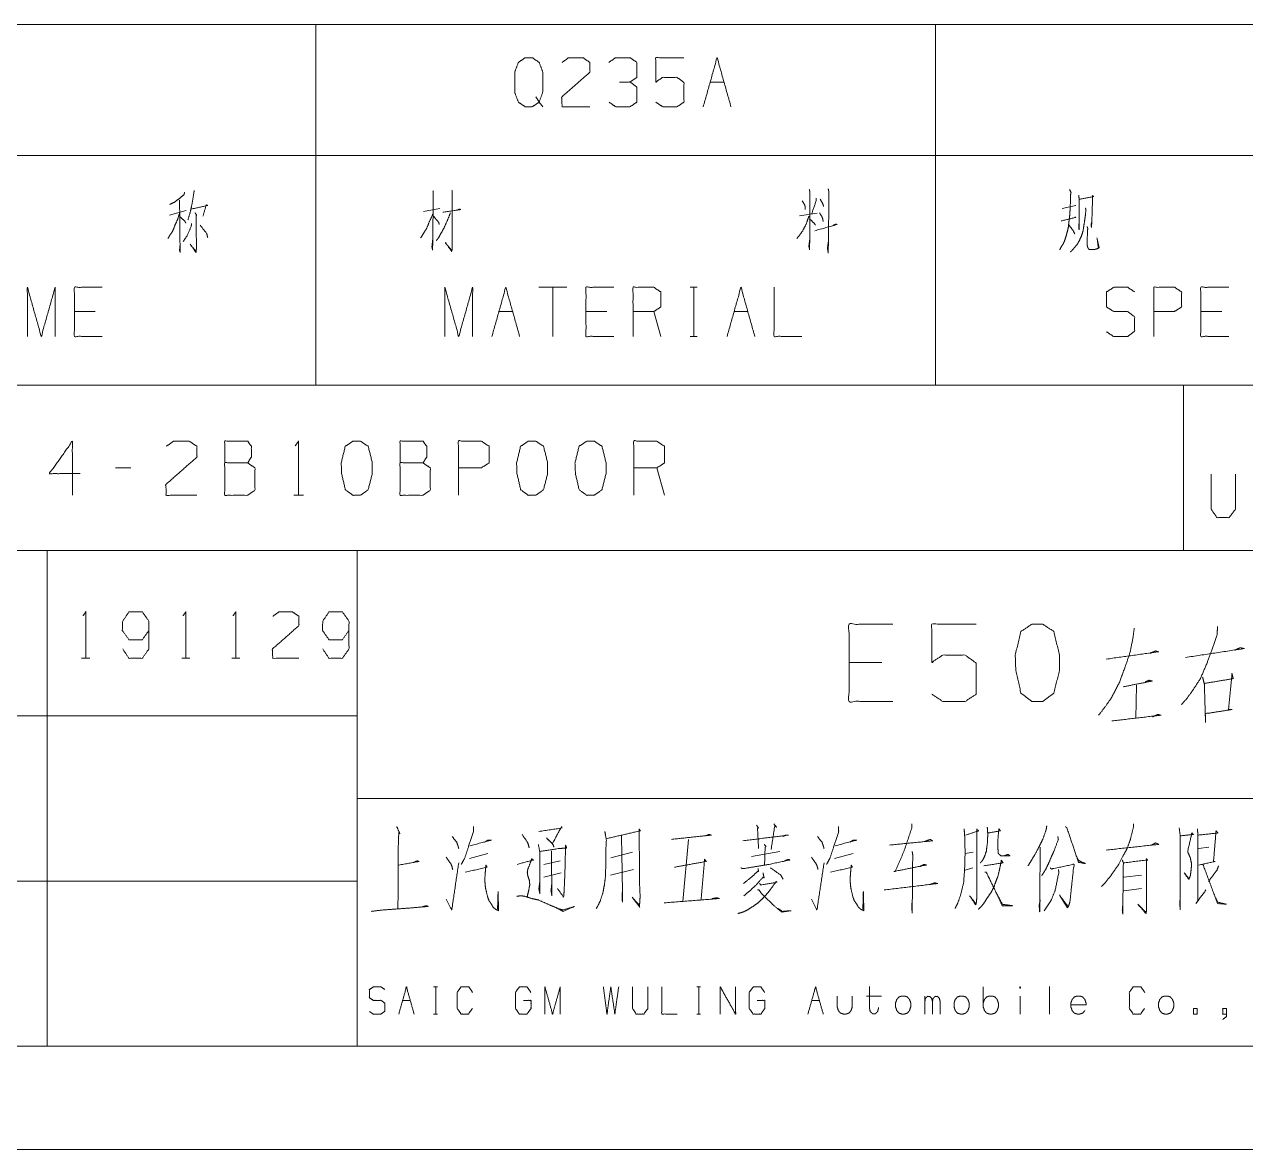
# Model space of a CAD drawing. Header units: millimetres. Extents: x 0 to 210, y 0 to 622.
# Drawn here: x 58.9 to 118, y 0 to 54.5 of the extents above; entities that cross this region are included whole.
import ezdxf

# ---------------------------------------------------------------- set-up
doc = ezdxf.new("R2010")
doc.units = ezdxf.units.MM
doc.layers.add('1', color=7, linetype='Continuous', true_color=0xffffff)

msp = doc.modelspace()

# ---------------------------------------------------------------- linework, layer by layer
at = {"layer": '1', "color": 95, "linetype": 'Continuous', "lineweight": 18}
for p, q in [((33, 54.463), (73, 54.463)), ((73, 54.463), (73, 48.113)), ((73, 54.463), (103, 54.463)), ((103, 54.463), (103, 48.113)), ((103, 54.463), (128, 54.463)), ((92.087, 51.675), (92.759, 51.675)), ((33, 48.113), (73, 48.113)), ((73, 48.113), (73, 37)), ((73, 48.113), (103, 48.113)), ((103, 48.113), (103, 37)), ((103, 48.113), (128, 48.113)), ((78.212, 45.4), (79.007, 45.55)), ((109.13, 45.55), (109.784, 45.7)), ((65.913, 45.225), (66.726, 45.45)), ((96.406, 45.2), (97.272, 45.325)), ((85.143, 41.737), (83.8, 41.737)), ((84.472, 41.737), (84.472, 39.362)), ((91.124, 41.737), (91.46, 41.737)), ((91.301, 41.737), (91.301, 39.362)), ((62.325, 40.563), (61.318, 40.563)), ((81.859, 40.563), (82.531, 40.563)), ((87.084, 40.563), (86.076, 40.563)), ((89.696, 39.362), (89.36, 40.563)), ((93.242, 40.563), (93.913, 40.563)), ((116.847, 40.563), (115.839, 40.563)), ((91.124, 39.362), (91.46, 39.362)), ((33, 37), (73, 37)), ((73, 37), (103, 37)), ((103, 37), (128, 37)), ((64.048, 32.994), (63.307, 32.994)), ((89.877, 31.669), (89.507, 32.994)), ((71.93, 31.669), (72.398, 31.669)), ((61.667, 23.782), (62.068, 23.782)), ((66.509, 23.782), (66.91, 23.782)), ((68.93, 23.782), (69.331, 23.782)), ((100.396, 23.583), (98.809, 23.583)), ((112.723, 22.48), (112.695, 20.866)), ((91.039, 15.014), (90.771, 12.013)), ((113.645, 14.842), (113.45, 14.738)), ((80.432, 14.083), (81.334, 14.324)), ((88.333, 14.393), (87.284, 14.117)), ((94.087, 14.186), (95.453, 14.428)), ((98.111, 14.083), (99.014, 14.324)), ((104.817, 14.393), (104.427, 14.324)), ((116.229, 14.635), (115.717, 14.566)), ((84.041, 13.807), (84.821, 13.979)), ((104.793, 13.634), (104.427, 13.531)), ((84.041, 13.186), (84.87, 13.393)), ((87.26, 13.289), (88.382, 13.565)), ((112.962, 13.289), (112.108, 13.186)), ((112.108, 12.53), (112.962, 12.634)), ((78.705, 7.873), (78.89, 7.873)), ((78.803, 7.873), (78.803, 6.562)), ((91.434, 7.873), (91.619, 7.873)), ((91.532, 7.873), (91.532, 6.562)), ((105.304, 6.907), (105.304, 7.873)), ((108.504, 7.887), (108.504, 6.562)), ((77.203, 7.224), (77.574, 7.224)), ((97.004, 7.224), (97.374, 7.224)), ((99.647, 7.431), (100.379, 7.431)), ((102.476, 6.562), (102.476, 7.431)), ((107.089, 7.431), (107.089, 6.562)), ((78.705, 6.562), (78.89, 6.562)), ((91.434, 6.562), (91.619, 6.562))]:
    msp.add_line(p, q, dxfattribs=at)
at = {"layer": '1', "color": 132, "linetype": 'Continuous', "lineweight": 18}
for p, q in [((25, 37), (205, 37)), ((115, 37), (115, 29)), ((25, 29), (205, 29)), ((60, 29), (60, 5)), ((75, 29), (75, 5)), ((25, 21), (75, 21)), ((75, 17), (184, 17)), ((25, 13), (75, 13)), ((25, 5), (205, 5)), ((25, 5), (205, 5)), ((0, 0), (210, 0))]:
    msp.add_line(p, q, dxfattribs=at)
at = {"layer": '1', "color": 95, "linetype": 'Continuous', "lineweight": 18}
for points, knots in [([(83.653, 50.95), (83.812, 50.7), (83.476, 50.475), (83.14, 50.475), (82.804, 50.7), (82.628, 51.175), (82.628, 52.15), (82.804, 52.625), (83.14, 52.85), (83.476, 52.85), (83.812, 52.625), (83.989, 52.15), (83.989, 51.2), (83.812, 50.7), (83.989, 50.475)], [0, 0, 0.043279, 0.102318, 0.151366, 0.210406, 0.284429, 0.426832, 0.500854, 0.559894, 0.608943, 0.667982, 0.742005, 0.880756, 0.958211, 1, 1]), ([(84.922, 52.625), (85.24, 52.85), (85.929, 52.85), (86.265, 52.625), (86.265, 52.15), (84.904, 50.95), (84.922, 50.475), (86.265, 50.475)], [0, 0, 0.069692, 0.192978, 0.265274, 0.350227, 0.67474, 0.759752, 1, 1]), ([(88.206, 51.675), (88.542, 51.9), (88.542, 52.625), (88.206, 52.85), (87.516, 52.85), (87.181, 52.625)], [0, 0, 0.153875, 0.429853, 0.583728, 0.846125, 1, 1]), ([(89.457, 50.7), (89.793, 50.475), (90.482, 50.475), (90.818, 50.7), (90.818, 51.65), (90.482, 51.9), (89.793, 51.9), (89.457, 51.675), (89.457, 52.85), (90.818, 52.85)], [0, 0, 0.062228, 0.168344, 0.230572, 0.376816, 0.441265, 0.547381, 0.609609, 0.790489, 1, 1]), ([(87.198, 50.7), (87.516, 50.475), (88.206, 50.475), (88.542, 50.7), (88.542, 51.425), (88.206, 51.675), (87.693, 51.675)], [0, 0, 0.124121, 0.343688, 0.472447, 0.703378, 0.836733, 1, 1]), ([(66.655, 46.325), (66.62, 46.225), (66.39, 46.025), (66.142, 45.85), (65.93, 45.75)], [0, 0, 0.111854, 0.433097, 0.752712, 1, 1]), ([(67.115, 46.425), (67.097, 46.3), (67.009, 45.775), (66.938, 45.425), (66.814, 45)], [0, 0, 0.086567, 0.451631, 0.696477, 1, 1]), ([(78.672, 46.4), (78.689, 46.275), (78.654, 43.55), (78.619, 43.7), (78.672, 44.175)], [0, 0, 0.03624, 0.818558, 0.862797, 1, 1]), ([(79.591, 46.425), (79.608, 46.3), (79.608, 43.675), (79.591, 43.525), (79.573, 43.475), (79.273, 43.9), (79.573, 43.525)], [0, 0, 0.031909, 0.695403, 0.733578, 0.746983, 0.878542, 1, 1]), ([(96.883, 46.475), (96.919, 46.325), (96.901, 43.575), (96.866, 43.725), (96.901, 44.025)], [0, 0, 0.04586, 0.864244, 0.910105, 1, 1]), ([(97.803, 46.5), (97.838, 46.325), (97.803, 43.4), (97.767, 43.625), (97.803, 43.925)], [0, 0, 0.049134, 0.854185, 0.916866, 1, 1]), ([(109.483, 46.475), (109.554, 46.325), (109.536, 46.25), (109.518, 45.75), (109.501, 45.4), (109.483, 45.15), (109.448, 44.9), (109.43, 44.675), (109.377, 44.45), (109.324, 44.25), (109.253, 44.025), (109.183, 43.85), (109.077, 43.7), (109.006, 43.55)], [0, 0, 0.054644, 0.080037, 0.244904, 0.360386, 0.442974, 0.526176, 0.600548, 0.676723, 0.744905, 0.822623, 0.884819, 0.945354, 1, 1]), ([(109.925, 46.2), (109.943, 46.025), (109.943, 44.525), (109.925, 44.625), (109.943, 44.875)], [0, 0, 0.086729, 0.826348, 0.876422, 1, 1]), ([(109.96, 46), (110.65, 46.125), (110.597, 46.175), (110.597, 46.05), (110.561, 45), (110.544, 44.625), (110.526, 44.75), (110.544, 44.875)], [0, 0, 0.271858, 0.300142, 0.348649, 0.756338, 0.902021, 0.951011, 1, 1]), ([(66.408, 45.95), (66.425, 43.975), (66.443, 43.425), (66.408, 43.525), (66.425, 43.75)], [0, 0, 0.691282, 0.883884, 0.921007, 1, 1]), ([(66.973, 45.525), (67.769, 45.7), (67.698, 45.725), (67.539, 45.175)], [0, 0, 0.557069, 0.608367, 1, 1]), ([(79.149, 45.375), (80.015, 45.5), (79.962, 45.525), (79.856, 45.475)], [0, 0, 0.832652, 0.888435, 1, 1]), ([(96.548, 45.925), (96.671, 45.7), (96.689, 45.6), (96.689, 45.5)], [0, 0, 0.560241, 0.781805, 1, 1]), ([(97.219, 46.05), (97.219, 45.925), (96.99, 45.275)], [0, 0, 0.153484, 1, 1]), ([(97.414, 46), (97.555, 45.75), (97.573, 45.65)], [0, 0, 0.738795, 1, 1]), ([(110.243, 45.575), (110.278, 45.5), (110.243, 45.2), (110.19, 44.825), (110.137, 44.475), (110.066, 44.25), (109.96, 44), (109.837, 43.8), (109.731, 43.675), (109.607, 43.525), (109.518, 43.45)], [0, 0, 0.035518, 0.164909, 0.327135, 0.478766, 0.579788, 0.69611, 0.79685, 0.867063, 0.950353, 1, 1]), ([(66.408, 45.325), (66.302, 45), (66.178, 44.725), (66.072, 44.45), (65.966, 44.3), (65.842, 44.1)], [0, 0, 0.25192, 0.474133, 0.691328, 0.8267, 1, 1]), ([(66.425, 45.15), (66.655, 44.95), (66.708, 44.85)], [0, 0, 0.729093, 1, 1]), ([(67.15, 45.35), (67.238, 45.225), (67.203, 45.25), (67.221, 43.925), (67.221, 43.6), (67.203, 43.425), (66.92, 43.825), (67.203, 43.475)], [0, 0, 0.051679, 0.066295, 0.513632, 0.623346, 0.682724, 0.848097, 1, 1]), ([(78.689, 45.325), (78.513, 44.95), (78.371, 44.6), (78.23, 44.375), (78.071, 44.125)], [0, 0, 0.306154, 0.584923, 0.78117, 1, 1]), ([(78.707, 45.175), (78.954, 44.875), (78.972, 44.775)], [0, 0, 0.792931, 1, 1]), ([(79.52, 45.35), (79.379, 45), (79.202, 44.6), (79.043, 44.325), (78.937, 44.125), (78.831, 44)], [0, 0, 0.247888, 0.535066, 0.743693, 0.892352, 1, 1]), ([(96.866, 45.175), (96.724, 44.775), (96.565, 44.475), (96.424, 44.275), (96.282, 44.1)], [0, 0, 0.34388, 0.619107, 0.817643, 1, 1]), ([(96.901, 45.05), (97.131, 44.825), (97.184, 44.75)], [0, 0, 0.777846, 1, 1]), ([(97.378, 45.35), (97.484, 45.175), (97.537, 45.05), (97.555, 44.925)], [0, 0, 0.438499, 0.729472, 1, 1]), ([(109.077, 44.95), (109.784, 45.125), (109.731, 45.125), (109.713, 45.1)], [0, 0, 0.896993, 0.962291, 1, 1]), ([(66.991, 44.825), (66.973, 44.7), (66.779, 44.25), (66.584, 43.95)], [0, 0, 0.129621, 0.632939, 1, 1]), ([(67.397, 44.75), (67.716, 44.35), (67.769, 44.15)], [0, 0, 0.711825, 1, 1]), ([(97.149, 44.475), (98.227, 44.775), (98.156, 44.8), (98.032, 44.725)], [0, 0, 0.835919, 0.891934, 1, 1]), ([(109.448, 44.75), (109.66, 44.475), (109.731, 44.325)], [0, 0, 0.676823, 1, 1]), ([(110.331, 44.675), (110.367, 44.575), (110.349, 44.5), (110.331, 43.8), (110.349, 43.7), (110.385, 43.625), (110.42, 43.575), (110.72, 43.575), (110.809, 43.6), (110.915, 43.65), (110.809, 44.125), (110.879, 43.625)], [0, 0, 0.040324, 0.069618, 0.335837, 0.374445, 0.405966, 0.429249, 0.543487, 0.578402, 0.622978, 0.808014, 1, 1]), ([(59.041, 39.362), (59.041, 41.737), (59.713, 39.362), (60.385, 41.737), (60.385, 39.362)], [0, 0, 0.245192, 0.5, 0.754808, 1, 1]), ([(62.661, 39.362), (61.318, 39.362), (61.318, 41.737), (62.661, 41.737)], [0, 0, 0.26539, 0.73461, 1, 1]), ([(79.247, 39.362), (79.247, 41.737), (79.919, 39.362), (80.59, 41.737), (80.59, 39.362)], [0, 0, 0.245192, 0.5, 0.754808, 1, 1]), ([(81.524, 39.362), (82.195, 41.737), (82.867, 39.362)], [0, 0, 0.5, 1, 1]), ([(87.42, 39.362), (86.076, 39.362), (86.076, 41.737), (87.42, 41.737)], [0, 0, 0.265391, 0.734609, 1, 1]), ([(88.353, 39.362), (88.353, 41.737), (89.36, 41.737), (89.696, 41.513), (89.696, 40.788), (89.36, 40.563), (88.353, 40.563)], [0, 0, 0.400952, 0.571035, 0.639278, 0.761674, 0.829917, 1, 1]), ([(95.182, 41.737), (95.182, 39.362), (96.526, 39.362)], [0, 0, 0.638733, 1, 1]), ([(111.269, 39.588), (111.604, 39.362), (112.294, 39.362), (112.63, 39.613), (112.63, 40.313), (112.294, 40.563), (111.622, 40.563), (111.269, 40.788), (111.269, 41.513), (111.622, 41.737), (112.294, 41.737), (112.63, 41.513)], [0, 0, 0.068036, 0.184055, 0.254519, 0.372335, 0.4428, 0.555844, 0.62637, 0.748394, 0.81892, 0.931964, 1, 1]), ([(113.563, 39.362), (113.563, 41.737), (114.57, 41.737), (114.906, 41.513), (114.906, 40.788), (114.553, 40.563), (113.563, 40.563)], [0, 0, 0.401146, 0.571312, 0.639588, 0.762044, 0.832819, 1, 1]), ([(117.183, 39.362), (115.839, 39.362), (115.839, 41.737), (117.183, 41.737)], [0, 0, 0.26539, 0.73461, 1, 1]), ([(61.591, 32.718), (60.108, 32.718), (61.22, 34.291), (61.22, 31.669)], [0, 0, 0.245869, 0.565295, 1, 1]), ([(65.765, 34.042), (66.116, 34.291), (66.877, 34.291), (67.248, 34.042), (67.248, 33.518), (65.745, 32.193), (65.765, 31.669), (67.248, 31.669)], [0, 0, 0.069693, 0.192977, 0.265274, 0.350227, 0.67474, 0.759752, 1, 1]), ([(68.594, 33.242), (68.594, 34.291), (69.706, 34.291), (69.881, 34.042), (69.881, 33.518), (69.706, 33.242), (68.594, 33.242), (68.594, 31.669), (69.686, 31.669), (70.057, 31.917), (70.057, 32.994), (69.706, 33.242)], [0, 0, 0.115917, 0.238847, 0.272469, 0.330428, 0.366584, 0.489514, 0.663389, 0.784162, 0.833486, 0.952453, 1, 1]), ([(72.008, 34.07), (72.164, 34.291), (72.164, 31.669)], [0, 0, 0.093489, 1, 1]), ([(75.168, 31.669), (75.539, 31.945), (75.734, 32.718), (75.734, 33.242), (75.539, 34.042), (75.168, 34.291), (74.797, 34.291), (74.427, 34.042), (74.231, 33.242), (74.251, 32.718), (74.427, 31.945), (74.797, 31.669), (75.168, 31.669)], [0, 0, 0.067526, 0.183972, 0.260584, 0.380943, 0.446142, 0.500306, 0.565504, 0.685864, 0.762529, 0.87831, 0.945836, 1, 1]), ([(77.08, 33.242), (77.08, 34.291), (78.192, 34.291), (78.368, 34.042), (78.368, 33.518), (78.192, 33.242), (77.08, 33.242), (77.08, 31.669), (78.172, 31.669), (78.543, 31.917), (78.543, 32.994), (78.192, 33.242)], [0, 0, 0.115917, 0.238847, 0.272469, 0.330428, 0.366584, 0.489514, 0.663389, 0.784162, 0.833486, 0.952453, 1, 1]), ([(79.908, 31.669), (79.908, 34.291), (81.021, 34.291), (81.391, 34.042), (81.391, 33.242), (81.001, 32.994), (79.908, 32.994)], [0, 0, 0.401146, 0.571312, 0.639588, 0.762043, 0.832819, 1, 1]), ([(83.654, 31.669), (84.025, 31.945), (84.22, 32.718), (84.22, 33.242), (84.025, 34.042), (83.654, 34.291), (83.283, 34.291), (82.913, 34.042), (82.718, 33.242), (82.737, 32.718), (82.913, 31.945), (83.283, 31.669), (83.654, 31.669)], [0, 0, 0.067526, 0.183971, 0.260584, 0.380943, 0.446141, 0.500306, 0.565504, 0.685864, 0.762529, 0.87831, 0.945835, 1, 1]), ([(86.483, 31.669), (86.854, 31.945), (87.049, 32.718), (87.049, 33.242), (86.854, 34.042), (86.483, 34.291), (86.112, 34.291), (85.741, 34.042), (85.546, 33.242), (85.566, 32.718), (85.741, 31.945), (86.112, 31.669), (86.483, 31.669)], [0, 0, 0.067526, 0.183971, 0.260584, 0.380943, 0.446141, 0.500306, 0.565504, 0.685864, 0.762529, 0.87831, 0.945835, 1, 1]), ([(88.394, 31.669), (88.394, 34.291), (89.507, 34.291), (89.877, 34.042), (89.877, 33.242), (89.507, 32.994), (88.394, 32.994)], [0, 0, 0.400951, 0.571035, 0.639278, 0.761674, 0.829916, 1, 1]), ([(116.331, 32.687), (116.331, 31.009), (116.612, 30.589), (117.205, 30.589), (117.517, 31.009), (117.517, 32.687)], [0, 0, 0.337151, 0.438598, 0.557782, 0.662849, 1, 1]), ([(61.734, 25.838), (61.868, 26.027), (61.868, 23.782)], [0, 0, 0.093489, 1, 1]), ([(63.654, 24.231), (63.955, 23.782), (64.606, 23.782), (64.923, 24.231), (64.923, 25.578), (64.606, 26.027), (63.955, 26.027), (63.654, 25.578), (63.637, 25.129), (63.955, 24.68), (64.606, 24.68), (64.923, 25.129)], [0, 0, 0.076856, 0.169525, 0.247728, 0.439296, 0.5175, 0.610168, 0.687024, 0.750925, 0.829128, 0.921797, 1, 1]), ([(66.576, 25.838), (66.71, 26.027), (66.71, 23.782)], [0, 0, 0.093489, 1, 1]), ([(68.997, 25.838), (69.131, 26.027), (69.131, 23.782)], [0, 0, 0.093489, 1, 1]), ([(70.917, 25.814), (71.218, 26.027), (71.869, 26.027), (72.186, 25.814), (72.186, 25.365), (70.9, 24.231), (70.917, 23.782), (72.186, 23.782)], [0, 0, 0.069692, 0.192978, 0.265274, 0.350227, 0.674741, 0.759752, 1, 1]), ([(73.338, 24.231), (73.639, 23.782), (74.29, 23.782), (74.607, 24.231), (74.607, 25.578), (74.29, 26.027), (73.639, 26.027), (73.338, 25.578), (73.321, 25.129), (73.639, 24.68), (74.29, 24.68), (74.607, 25.129)], [0, 0, 0.076856, 0.169525, 0.247728, 0.439296, 0.517499, 0.610168, 0.687024, 0.750925, 0.829128, 0.921797, 1, 1]), ([(100.924, 21.693), (98.809, 21.693), (98.809, 25.433), (100.924, 25.433)], [0, 0, 0.26539, 0.73461, 1, 1]), ([(102.816, 22.047), (103.345, 21.693), (104.431, 21.693), (104.959, 22.047), (104.959, 23.543), (104.431, 23.937), (103.345, 23.937), (102.816, 23.583), (102.816, 25.433), (104.959, 25.433)], [0, 0, 0.062228, 0.168343, 0.230571, 0.376816, 0.441265, 0.547381, 0.609609, 0.79049, 1, 1]), ([(108.187, 21.693), (108.716, 22.087), (108.994, 23.189), (108.994, 23.937), (108.716, 25.079), (108.187, 25.433), (107.658, 25.433), (107.13, 25.079), (106.851, 23.937), (106.879, 23.189), (107.13, 22.087), (107.658, 21.693), (108.187, 21.693)], [0, 0, 0.067525, 0.183971, 0.260583, 0.380942, 0.44614, 0.500306, 0.565504, 0.685863, 0.762528, 0.878309, 0.945834, 1, 1]), ([(112.612, 25.236), (112.556, 24.803), (112.417, 24.094), (112.194, 23.425), (111.888, 22.598), (111.499, 21.85), (111.192, 21.417), (110.886, 21.024)], [0, 0, 0.094542, 0.250916, 0.403644, 0.594542, 0.777171, 0.892009, 1, 1]), ([(116.647, 25.315), (116.619, 24.921), (116.369, 24.173), (116.118, 23.504), (115.812, 22.795), (115.45, 22.244), (115.172, 21.85), (114.893, 21.535)], [0, 0, 0.093262, 0.279667, 0.448532, 0.630947, 0.786747, 0.900679, 1, 1]), ([(115.088, 23.819), (117.927, 24.252), (117.733, 24.291), (117.482, 24.173)], [0, 0, 0.85789, 0.917268, 1, 1]), ([(111.248, 23.74), (113.781, 24.094), (113.642, 24.134), (113.364, 24.016)], [0, 0, 0.851227, 0.899365, 1, 1]), ([(115.923, 22.874), (116.007, 22.52), (116.035, 21.535), (116.062, 20.669), (116.062, 21.102), (117.343, 21.299), (117.176, 21.299), (117.343, 23.032), (117.399, 22.795), (115.979, 22.559)], [0, 0, 0.048326, 0.179039, 0.29408, 0.351571, 0.523541, 0.545711, 0.776741, 0.808959, 1, 1]), ([(112.083, 22.402), (113.475, 22.677), (113.336, 22.717), (113.141, 22.638)], [0, 0, 0.799955, 0.881508, 1, 1]), ([(111.526, 20.748), (113.892, 21.024), (113.753, 21.063), (113.503, 20.945)], [0, 0, 0.849619, 0.901209, 1, 1]), ([(76.92, 15.635), (77.067, 15.29), (77.018, 15.394), (76.993, 14.669), (76.993, 12.634), (76.969, 11.668)], [0, 0, 0.088892, 0.116032, 0.287979, 0.770794, 1, 1]), ([(80.627, 15.635), (80.627, 15.394), (80.383, 14.635), (80.212, 14.117), (80.041, 13.807)], [0, 0, 0.124612, 0.535976, 0.81716, 1, 1]), ([(83.797, 15.394), (84.919, 15.566), (84.894, 15.635), (84.455, 14.807), (84.163, 15.083), (84.48, 14.773), (84.529, 14.635)], [0, 0, 0.36175, 0.385072, 0.683729, 0.811932, 0.953357, 1, 1]), ([(86.991, 15.394), (87.064, 14.98), (87.04, 14.566), (87.04, 13.841), (87.016, 13.186), (86.967, 12.806), (86.894, 12.427), (86.772, 12.047), (86.674, 11.84), (86.577, 11.668)], [0, 0, 0.110336, 0.219176, 0.409317, 0.581468, 0.681885, 0.783317, 0.887931, 0.947989, 1, 1]), ([(87.064, 15.049), (88.699, 15.428), (88.65, 15.532), (88.65, 15.014), (88.674, 13.6), (88.674, 12.772), (88.699, 12.254), (88.674, 11.909), (88.674, 11.737), (88.308, 12.22), (88.65, 11.84)], [0, 0, 0.25021, 0.267274, 0.344453, 0.555439, 0.678925, 0.756189, 0.80777, 0.833496, 0.923863, 1, 1]), ([(94.331, 15.704), (94.429, 15.566), (94.38, 15.566), (94.429, 14.566)], [0, 0, 0.138589, 0.178592, 1, 1]), ([(95.161, 15.773), (95.307, 15.601), (95.209, 15.67), (95.039, 14.531)], [0, 0, 0.151118, 0.230946, 1, 1]), ([(98.306, 15.635), (98.306, 15.394), (98.062, 14.635), (97.892, 14.117), (97.721, 13.807)], [0, 0, 0.124612, 0.535977, 0.81716, 1, 1]), ([(101.842, 15.773), (101.842, 15.566), (101.525, 14.6), (101.305, 14.048), (101.037, 13.462), (100.988, 13.462), (102.549, 13.772), (102.452, 13.807), (102.232, 13.703)], [0, 0, 0.046524, 0.275032, 0.408547, 0.553503, 0.564467, 0.922193, 0.945451, 1, 1]), ([(104.378, 15.532), (104.402, 15.256), (104.427, 14.393), (104.402, 13.565), (104.353, 12.91), (104.207, 12.323), (104.061, 11.909), (103.939, 11.668)], [0, 0, 0.070329, 0.28934, 0.499598, 0.66644, 0.819873, 0.931328, 1, 1]), ([(104.451, 15.221), (105.085, 15.428), (104.988, 15.497), (104.988, 12.151), (104.963, 11.909), (104.939, 11.84), (104.646, 12.289), (104.939, 11.909)], [0, 0, 0.122096, 0.143967, 0.756448, 0.800872, 0.814267, 0.912285, 1, 1]), ([(105.5, 15.601), (105.524, 15.256), (105.5, 14.807), (105.451, 14.428), (105.354, 14.152), (105.232, 13.945), (105.158, 13.876)], [0, 0, 0.190955, 0.438946, 0.650197, 0.811822, 0.94447, 1, 1]), ([(105.549, 15.325), (106.134, 15.428), (106.061, 15.532), (106.012, 15.014), (106.012, 14.566), (106.037, 14.324), (106.158, 14.221), (106.598, 14.221), (106.5, 14.29), (106.329, 14.221)], [0, 0, 0.2097, 0.254412, 0.437767, 0.595973, 0.681594, 0.738018, 0.892888, 0.935041, 1, 1]), ([(108.377, 15.67), (108.353, 15.497), (108.182, 15.014), (108.011, 14.669), (107.792, 14.255), (107.621, 13.979), (107.475, 13.738)], [0, 0, 0.081145, 0.319755, 0.499048, 0.717309, 0.868472, 1, 1]), ([(109.28, 15.635), (109.353, 15.566), (109.914, 13.91), (110.255, 13.841), (109.938, 13.979), (109.841, 14.117)], [0, 0, 0.037082, 0.681736, 0.810183, 0.937685, 1, 1]), ([(112.572, 15.773), (112.572, 15.601), (112.425, 15.014), (112.279, 14.6), (112.133, 14.324), (111.864, 13.807), (111.474, 13.255), (111.206, 12.91), (111.035, 12.737)], [0, 0, 0.049752, 0.224096, 0.350741, 0.440843, 0.608969, 0.803946, 0.929998, 1, 1]), ([(114.79, 15.566), (114.839, 15.152), (114.839, 11.633), (114.815, 11.909), (114.839, 12.22)], [0, 0, 0.092137, 0.86992, 0.931161, 1, 1]), ([(115.668, 15.532), (115.693, 15.221), (115.693, 12.047), (115.595, 11.909), (116.083, 12.565)], [0, 0, 0.069653, 0.779472, 0.817267, 1, 1]), ([(115.717, 15.221), (116.669, 15.325), (116.571, 15.428), (116.449, 13.945), (116.522, 13.945), (115.742, 13.772)], [0, 0, 0.276543, 0.31765, 0.747833, 0.76898, 1, 1]), ([(79.602, 15.152), (79.822, 14.876), (79.871, 14.738), (79.919, 14.566)], [0, 0, 0.519919, 0.73571, 1, 1]), ([(80.456, 14.704), (81.505, 14.98), (81.334, 14.98), (81.163, 14.876)], [0, 0, 0.74542, 0.862771, 1, 1]), ([(82.992, 15.256), (83.26, 14.842), (83.333, 14.6)], [0, 0, 0.661597, 1, 1]), ([(87.796, 15.187), (87.845, 12.461), (87.845, 11.978), (87.821, 12.185), (87.845, 12.599)], [0, 0, 0.711345, 0.837386, 0.891778, 1, 1]), ([(90.21, 15.014), (92.137, 15.221), (92.039, 15.256), (91.869, 15.187)], [0, 0, 0.870758, 0.917254, 1, 1]), ([(93.673, 14.945), (95.868, 15.221), (95.746, 15.221), (95.6, 15.152)], [0, 0, 0.886329, 0.935184, 1, 1]), ([(97.282, 15.152), (97.501, 14.876), (97.55, 14.738), (97.599, 14.566)], [0, 0, 0.519919, 0.73571, 1, 1]), ([(98.135, 14.704), (99.184, 14.98), (99.014, 14.98), (98.843, 14.876)], [0, 0, 0.74542, 0.862771, 1, 1]), ([(100.769, 14.738), (102.842, 14.945), (102.745, 15.014), (102.476, 14.911)], [0, 0, 0.83656, 0.884539, 1, 1]), ([(108.914, 15.152), (108.938, 15.014), (108.719, 14.428), (108.621, 14.221), (108.475, 13.876), (108.328, 13.565), (108.133, 13.255)], [0, 0, 0.067376, 0.368458, 0.47848, 0.658655, 0.823687, 1, 1]), ([(111.254, 14.497), (113.791, 14.773), (113.645, 14.842)], [0, 0, 0.940373, 1, 1]), ([(114.864, 15.187), (115.473, 15.256), (115.4, 15.325), (115.205, 14.462), (115.205, 14.393), (115.254, 14.29), (115.327, 14.117), (115.376, 13.876), (115.376, 13.669), (115.351, 13.427), (115.327, 13.255), (115.254, 13.082), (115.034, 13.393), (115.254, 13.117)], [0, 0, 0.163215, 0.189964, 0.425151, 0.443502, 0.473933, 0.523768, 0.589295, 0.644348, 0.708904, 0.755239, 0.805074, 0.906208, 1, 1]), ([(83.772, 14.773), (83.846, 14.393), (83.846, 12.392), (83.797, 12.634), (83.846, 12.979)], [0, 0, 0.129595, 0.800553, 0.883167, 1, 1]), ([(83.846, 14.428), (84.724, 14.566), (85.138, 14.6), (85.09, 14.738), (85.065, 13.669), (85.041, 13.013), (85.016, 12.461), (84.992, 12.22), (84.699, 12.634)], [0, 0, 0.198437, 0.291328, 0.324004, 0.562829, 0.709268, 0.832621, 0.886809, 1, 1]), ([(84.407, 14.462), (84.407, 13.6), (84.431, 12.772), (84.431, 12.289), (84.382, 12.53), (84.431, 12.944)], [0, 0, 0.304008, 0.595981, 0.766226, 0.853067, 1, 1]), ([(94.697, 14.773), (94.795, 14.669), (94.746, 14.635), (94.722, 13.807)], [0, 0, 0.138047, 0.196037, 1, 1]), ([(101.866, 14.428), (101.891, 14.255), (101.866, 11.461), (101.842, 11.737), (101.866, 12.082)], [0, 0, 0.048505, 0.826565, 0.903707, 1, 1]), ([(108.06, 14.635), (108.036, 11.53), (108.011, 11.806), (108.06, 12.082)], [0, 0, 0.847819, 0.923473, 1, 1]), ([(77.018, 13.772), (77.993, 13.945), (77.92, 13.979), (77.75, 13.91)], [0, 0, 0.788942, 0.853363, 1, 1]), ([(79.31, 14.152), (79.529, 13.841), (79.578, 13.738), (79.627, 13.565)], [0, 0, 0.564234, 0.734009, 1, 1]), ([(79.31, 12.116), (79.578, 11.599), (79.919, 13.876)], [0, 0, 0.202025, 1, 1]), ([(80.237, 13.427), (81.285, 13.669), (81.237, 13.772), (81.212, 13.531), (81.188, 13.186), (81.188, 12.944), (81.212, 12.668), (81.31, 12.254), (81.383, 12.047), (81.481, 11.909), (81.578, 11.737), (81.7, 11.633), (81.846, 11.564), (81.822, 12.496), (81.798, 11.633)], [0, 0, 0.198343, 0.219429, 0.26416, 0.327897, 0.372402, 0.423463, 0.501847, 0.542308, 0.573453, 0.609975, 0.639453, 0.66927, 0.84099, 1, 1]), ([(82.748, 13.807), (83.529, 14.014), (83.455, 14.083), (83.382, 13.876), (83.26, 13.565), (83.236, 13.427), (83.26, 13.255), (83.333, 13.048), (83.358, 12.806), (83.285, 12.461), (83.236, 12.254)], [0, 0, 0.288066, 0.323944, 0.402266, 0.52127, 0.571262, 0.633411, 0.711733, 0.798322, 0.924133, 1, 1]), ([(90.356, 13.669), (91.893, 13.945), (91.82, 14.048), (91.649, 12.082)], [0, 0, 0.426349, 0.460964, 1, 1]), ([(93.575, 13.634), (93.648, 13.6), (93.697, 13.6), (94.941, 13.807), (95.941, 14.014), (95.868, 14.048), (95.697, 13.979)], [0, 0, 0.030219, 0.048442, 0.519508, 0.900991, 0.93121, 1, 1]), ([(94.404, 13.6), (94.429, 13.462), (94.38, 13.462), (94.087, 13.186), (93.697, 12.875)], [0, 0, 0.128574, 0.173331, 0.542434, 1, 1]), ([(95.014, 13.634), (95.502, 13.289), (95.624, 13.082)], [0, 0, 0.713216, 1, 1]), ([(96.989, 14.152), (97.209, 13.841), (97.257, 13.738), (97.306, 13.565)], [0, 0, 0.564236, 0.73401, 1, 1]), ([(96.989, 12.116), (97.257, 11.599), (97.599, 13.876)], [0, 0, 0.202026, 1, 1]), ([(97.916, 13.427), (98.965, 13.669), (98.916, 13.772), (98.892, 13.531), (98.867, 13.186), (98.867, 12.944), (98.892, 12.668), (98.989, 12.254), (99.062, 12.047), (99.16, 11.909), (99.257, 11.737), (99.379, 11.633), (99.526, 11.564), (99.501, 12.496), (99.477, 11.633)], [0, 0, 0.198342, 0.219428, 0.26416, 0.327897, 0.372402, 0.423463, 0.501847, 0.542307, 0.573452, 0.609974, 0.639453, 0.66927, 0.840991, 1, 1]), ([(105.329, 13.738), (106.256, 13.876), (106.183, 14.014), (106.11, 13.634), (106.012, 13.22), (105.915, 12.979), (105.817, 12.703), (105.671, 12.427), (105.475, 12.151), (105.329, 11.909), (105.183, 11.737), (105.061, 11.633)], [0, 0, 0.248086, 0.289439, 0.391758, 0.504362, 0.573317, 0.650816, 0.733521, 0.823007, 0.897765, 0.957654, 1, 1]), ([(108.548, 13.634), (108.621, 13.565), (108.67, 13.6), (109.694, 13.807), (109.548, 12.461), (109.499, 11.978), (109.426, 11.771), (109.377, 11.702), (108.987, 12.323), (109.402, 11.771)], [0, 0, 0.021075, 0.033595, 0.2526, 0.536205, 0.63793, 0.683936, 0.701643, 0.855332, 1, 1]), ([(112.035, 14.014), (112.084, 13.876), (112.059, 11.599), (112.059, 11.392), (112.035, 11.599), (112.059, 11.84)], [0, 0, 0.047497, 0.786427, 0.853598, 0.921235, 1, 1]), ([(112.084, 13.876), (113.206, 14.014), (113.206, 14.083), (113.255, 14.014), (113.206, 13.979), (113.206, 11.564), (113.181, 11.426), (112.791, 11.875), (113.181, 11.495)], [0, 0, 0.224399, 0.238095, 0.254869, 0.26673, 0.746111, 0.773928, 0.891943, 1, 1]), ([(115.937, 13.807), (116.644, 11.909), (117.083, 11.875), (116.644, 11.978), (116.547, 12.185)], [0, 0, 0.643821, 0.783835, 0.927245, 1, 1]), ([(116.693, 13.738), (116.62, 13.531), (116.205, 12.979)], [0, 0, 0.241282, 1, 1]), ([(94.648, 13.393), (94.697, 13.151), (94.648, 13.186), (94.307, 12.806), (94.014, 12.53), (93.721, 12.289)], [0, 0, 0.154139, 0.191519, 0.510908, 0.762595, 1, 1]), ([(105.378, 13.427), (105.451, 13.427), (106.232, 11.806), (106.719, 11.806), (106.232, 11.875), (105.939, 12.427)], [0, 0, 0.021039, 0.538445, 0.678705, 0.820361, 1, 1]), ([(108.938, 13.565), (108.963, 13.427), (108.792, 12.565), (108.597, 12.082), (108.426, 11.806), (108.255, 11.564)], [0, 0, 0.064861, 0.4718, 0.712904, 0.863112, 1, 1]), ([(94.478, 12.875), (94.551, 12.806), (95.331, 12.944), (95.283, 12.979), (94.99, 12.565), (94.819, 12.358), (94.624, 12.151), (94.404, 11.944), (94.161, 11.771), (93.892, 11.599), (93.673, 11.495), (93.429, 11.426)], [0, 0, 0.029336, 0.260531, 0.277959, 0.425847, 0.504113, 0.587088, 0.675096, 0.762234, 0.855274, 0.926064, 1, 1]), ([(94.38, 12.565), (94.453, 12.565), (94.6, 12.358), (95.136, 11.84), (95.551, 11.495), (96.014, 11.564), (95.575, 11.53), (95.38, 11.668)], [0, 0, 0.026517, 0.118384, 0.388538, 0.584009, 0.7538, 0.913392, 1, 1]), ([(100.501, 12.565), (103.086, 12.875), (102.964, 12.91), (102.745, 12.841)], [0, 0, 0.879479, 0.922284, 1, 1]), ([(82.724, 12.254), (82.919, 12.289), (83.138, 12.254), (83.455, 12.151), (83.772, 12.082), (84.236, 11.875), (84.651, 11.702), (84.968, 11.53), (85.529, 11.771), (84.968, 11.599), (84.699, 11.668)], [0, 0, 0.051192, 0.108601, 0.194772, 0.278607, 0.409734, 0.525756, 0.619011, 0.776801, 0.928429, 1, 1]), ([(89.869, 11.944), (92.527, 12.151), (92.405, 12.185), (92.186, 12.151)], [0, 0, 0.884285, 0.926313, 1, 1]), ([(75.676, 11.53), (76.262, 11.599), (77.676, 11.702), (78.433, 11.771), (78.359, 11.806), (78.091, 11.737)], [0, 0, 0.188616, 0.64251, 0.885467, 0.911353, 1, 1]), ([(75.593, 6.686), (75.779, 6.562), (76.159, 6.562), (76.345, 6.7), (76.345, 7.086), (76.159, 7.224), (75.788, 7.224), (75.593, 7.348), (75.593, 7.749), (75.788, 7.873), (76.159, 7.873), (76.345, 7.749)], [0, 0, 0.068036, 0.184054, 0.254519, 0.372335, 0.4428, 0.555843, 0.62637, 0.748393, 0.818921, 0.931964, 1, 1]), ([(80.578, 6.824), (80.393, 6.562), (80.032, 6.562), (79.846, 6.824), (79.846, 7.611), (80.032, 7.873), (80.402, 7.873), (80.588, 7.611)], [0, 0, 0.114568, 0.243367, 0.357935, 0.638584, 0.753152, 0.885432, 1, 1]), ([(83.046, 7.224), (83.416, 7.224), (83.416, 6.824), (83.231, 6.562), (82.85, 6.562), (82.665, 6.824), (82.665, 7.611), (82.86, 7.873), (83.221, 7.873), (83.407, 7.611)], [0, 0, 0.103296, 0.214796, 0.304261, 0.410275, 0.49974, 0.718896, 0.809957, 0.910535, 1, 1]), ([(84.089, 6.562), (84.089, 7.873), (84.46, 6.562), (84.831, 7.873), (84.831, 6.562)], [0, 0, 0.245192, 0.5, 0.754808, 1, 1]), ([(86.918, 7.873), (87.093, 6.562), (87.279, 7.873), (87.474, 6.562), (87.659, 7.873)], [0, 0, 0.249746, 0.499742, 0.750003, 1, 1]), ([(88.332, 7.873), (88.332, 6.824), (88.508, 6.562), (88.879, 6.562), (89.074, 6.824), (89.074, 7.873)], [0, 0, 0.337151, 0.438598, 0.557782, 0.662849, 1, 1]), ([(89.747, 7.873), (89.747, 6.562), (90.488, 6.562)], [0, 0, 0.638735, 1, 1]), ([(92.575, 6.562), (92.575, 7.873), (93.317, 6.562), (93.317, 7.873)], [0, 0, 0.317574, 0.682426, 1, 1]), ([(94.36, 7.224), (94.731, 7.224), (94.731, 6.824), (94.546, 6.562), (94.165, 6.562), (93.98, 6.824), (93.98, 7.611), (94.175, 7.873), (94.536, 7.873), (94.721, 7.611)], [0, 0, 0.103294, 0.214794, 0.304259, 0.410275, 0.49974, 0.718895, 0.809956, 0.910535, 1, 1]), ([(96.818, 6.562), (97.189, 7.873), (97.56, 6.562)], [0, 0, 0.500001, 1, 1]), ([(100.242, 6.879), (100.193, 6.686), (100.086, 6.576), (99.949, 6.576), (99.832, 6.686), (99.793, 6.879), (99.793, 7.887)], [0, 0, 0.107405, 0.190396, 0.26402, 0.350758, 0.457, 1, 1]), ([(107.089, 7.79), (107.109, 7.845), (107.089, 7.887), (107.07, 7.845), (107.089, 7.79)], [0, 0, 0.280626, 0.5, 0.719374, 1, 1]), ([(113.108, 6.824), (112.923, 6.562), (112.562, 6.562), (112.376, 6.824), (112.376, 7.611), (112.562, 7.873), (112.932, 7.873), (113.118, 7.611)], [0, 0, 0.114568, 0.243368, 0.357936, 0.638583, 0.753151, 0.885432, 1, 1]), ([(98.233, 7.431), (98.233, 6.907), (98.291, 6.727), (98.399, 6.603), (98.535, 6.562), (98.662, 6.562), (98.799, 6.603), (98.906, 6.727), (98.964, 6.907), (98.964, 7.431)], [0, 0, 0.242016, 0.329107, 0.404862, 0.470732, 0.529268, 0.595138, 0.670893, 0.757984, 1, 1]), ([(101.12, 6.727), (101.227, 6.603), (101.364, 6.562), (101.491, 6.562), (101.627, 6.603), (101.735, 6.727), (101.793, 6.907), (101.793, 7.1), (101.735, 7.266), (101.627, 7.39), (101.491, 7.431), (101.364, 7.431), (101.227, 7.39), (101.12, 7.266), (101.061, 7.1), (101.061, 6.907), (101.12, 6.727)], [0, 0, 0.063223, 0.118197, 0.16705, 0.222024, 0.285249, 0.357934, 0.432348, 0.5, 0.563226, 0.6182, 0.667052, 0.722026, 0.785249, 0.852901, 0.927315, 1, 1]), ([(102.476, 7.169), (102.505, 7.321), (102.603, 7.417), (102.71, 7.417), (102.807, 7.321), (102.846, 7.169), (102.846, 6.562)], [0, 0, 0.118879, 0.22446, 0.306986, 0.412562, 0.533087, 1, 1]), ([(102.846, 7.169), (102.876, 7.321), (102.973, 7.417), (103.09, 7.417), (103.178, 7.321), (103.217, 7.169), (103.217, 6.562)], [0, 0, 0.118605, 0.223938, 0.31376, 0.413913, 0.53416, 1, 1]), ([(103.949, 6.727), (104.056, 6.603), (104.193, 6.562), (104.319, 6.562), (104.456, 6.603), (104.563, 6.727), (104.622, 6.907), (104.622, 7.1), (104.563, 7.266), (104.456, 7.39), (104.319, 7.431), (104.193, 7.431), (104.056, 7.39), (103.949, 7.266), (103.89, 7.1), (103.89, 6.907), (103.949, 6.727)], [0, 0, 0.063223, 0.118197, 0.16705, 0.222024, 0.285249, 0.357934, 0.432348, 0.5, 0.563226, 0.6182, 0.667052, 0.722026, 0.785249, 0.852901, 0.927315, 1, 1]), ([(105.304, 6.907), (105.363, 6.727), (105.47, 6.603), (105.607, 6.562), (105.734, 6.562), (105.87, 6.603), (105.978, 6.727), (106.036, 6.907), (106.036, 7.1), (105.978, 7.266), (105.87, 7.39), (105.734, 7.431), (105.607, 7.431), (105.47, 7.39), (105.363, 7.266), (105.304, 7.1)], [0, 0, 0.078529, 0.146835, 0.206229, 0.25901, 0.318404, 0.38671, 0.465239, 0.545636, 0.618727, 0.687034, 0.746428, 0.799208, 0.858602, 0.926909, 1, 1]), ([(110.221, 6.727), (110.113, 6.603), (109.977, 6.562), (109.85, 6.562), (109.713, 6.603), (109.606, 6.727), (109.547, 6.907), (109.547, 7.1), (109.606, 7.266), (109.713, 7.39), (109.85, 7.431), (109.977, 7.431), (110.113, 7.39), (110.221, 7.266), (110.279, 7.1), (110.279, 7.003), (109.547, 7.003)], [0, 0, 0.053947, 0.100854, 0.142542, 0.18945, 0.243397, 0.305417, 0.368913, 0.426638, 0.480585, 0.527493, 0.569181, 0.616088, 0.670035, 0.727761, 0.759509, 1, 1]), ([(113.849, 6.727), (113.956, 6.603), (114.093, 6.562), (114.22, 6.562), (114.356, 6.603), (114.464, 6.727), (114.522, 6.907), (114.522, 7.1), (114.464, 7.266), (114.356, 7.39), (114.22, 7.431), (114.093, 7.431), (113.956, 7.39), (113.849, 7.266), (113.79, 7.1), (113.79, 6.907), (113.849, 6.727)], [0, 0, 0.063224, 0.118198, 0.167051, 0.222025, 0.285248, 0.357933, 0.432348, 0.5, 0.563224, 0.618198, 0.667051, 0.722025, 0.785248, 0.8529, 0.927315, 1, 1]), ([(115.478, 6.562), (115.663, 6.562), (115.663, 6.824), (115.478, 6.824), (115.478, 6.562)], [0, 0, 0.207087, 0.5, 0.707087, 1, 1]), ([(117.078, 6.562), (116.892, 6.562), (116.892, 6.824), (117.078, 6.824), (117.078, 6.438), (116.892, 6.3)], [0, 0, 0.148246, 0.357931, 0.506177, 0.815186, 1, 1])]:
    msp.add_open_spline(points, degree=1, knots=knots, dxfattribs=at)
for points in [[(91.751, 50.475), (92.423, 52.85), (93.095, 50.475)], [(92.906, 39.362), (93.578, 41.737), (94.249, 39.362)], [(77.017, 6.562), (77.388, 7.873), (77.759, 6.562)]]:
    msp.add_open_spline(points, degree=1, dxfattribs=at)

doc.saveas('drawing.dxf')
